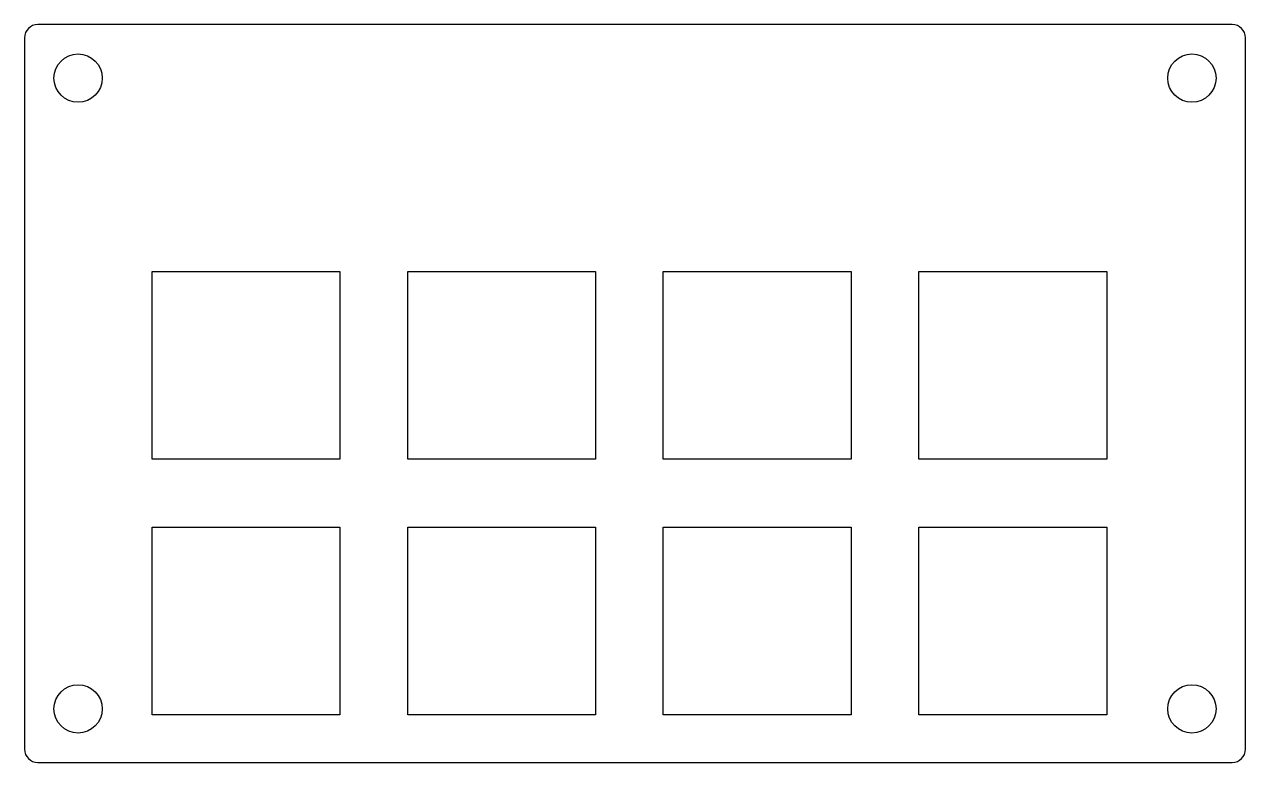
# Model space of a CAD drawing. Extents: x 0 to 91, y -55 to 0.
import ezdxf

# ---------------------------------------------------------------- set-up
doc = ezdxf.new("R2010")
doc.units = 0
doc.layers.add('BLACK', color=7, linetype='CONTINUOUS')

msp = doc.modelspace()

# ---------------------------------------------------------------- linework, layer by layer
at = {"layer": 'BLACK', "linetype": 'CONTINUOUS'}
for p, q in [((90, 0), (1, 0)), ((0, -1), (0, -54)), ((91, -54), (91, -1)), ((9.51, -32.4), (9.51, -18.4)), ((9.51, -18.4), (23.51, -18.4)), ((23.51, -18.4), (23.51, -32.4)), ((28.56, -18.4), (42.56, -18.4)), ((28.56, -32.4), (28.56, -18.4)), ((42.56, -18.4), (42.56, -32.4)), ((47.61, -32.4), (47.61, -18.4)), ((47.61, -18.4), (61.61, -18.4)), ((61.61, -18.4), (61.61, -32.4)), ((66.66, -18.4), (80.66, -18.4)), ((66.66, -32.4), (66.66, -18.4)), ((80.66, -18.4), (80.66, -32.4)), ((23.51, -32.4), (9.51, -32.4)), ((42.56, -32.4), (28.56, -32.4)), ((61.61, -32.4), (47.61, -32.4)), ((80.66, -32.4), (66.66, -32.4)), ((9.51, -37.45), (23.51, -37.45)), ((9.51, -51.45), (9.51, -37.45)), ((23.51, -37.45), (23.51, -51.45)), ((28.56, -51.45), (28.56, -37.45)), ((28.56, -37.45), (42.56, -37.45)), ((42.56, -37.45), (42.56, -51.45)), ((47.61, -37.45), (61.61, -37.45)), ((47.61, -51.45), (47.61, -37.45)), ((61.61, -37.45), (61.61, -51.45)), ((66.66, -37.45), (80.66, -37.45)), ((66.66, -51.45), (66.66, -37.45)), ((80.66, -37.45), (80.66, -51.45)), ((23.51, -51.45), (9.51, -51.45)), ((42.56, -51.45), (28.56, -51.45)), ((61.61, -51.45), (47.61, -51.45)), ((80.66, -51.45), (66.66, -51.45)), ((1, -55), (90, -55))]:
    msp.add_line(p, q, dxfattribs=at)
at = {"layer": 'BLACK'}
for centre in [(4, -4), (87, -4), (4, -51), (87, -51)]:
    msp.add_circle(centre, 1.8, dxfattribs=at)
for centre, start, end in [((1, -1), 90, 180), ((90, -1), 0, 90), ((1, -54), 180, 270), ((90, -54), -90, 0)]:
    msp.add_arc(centre, 1, start, end, dxfattribs=at)

doc.saveas('drawing.dxf')
